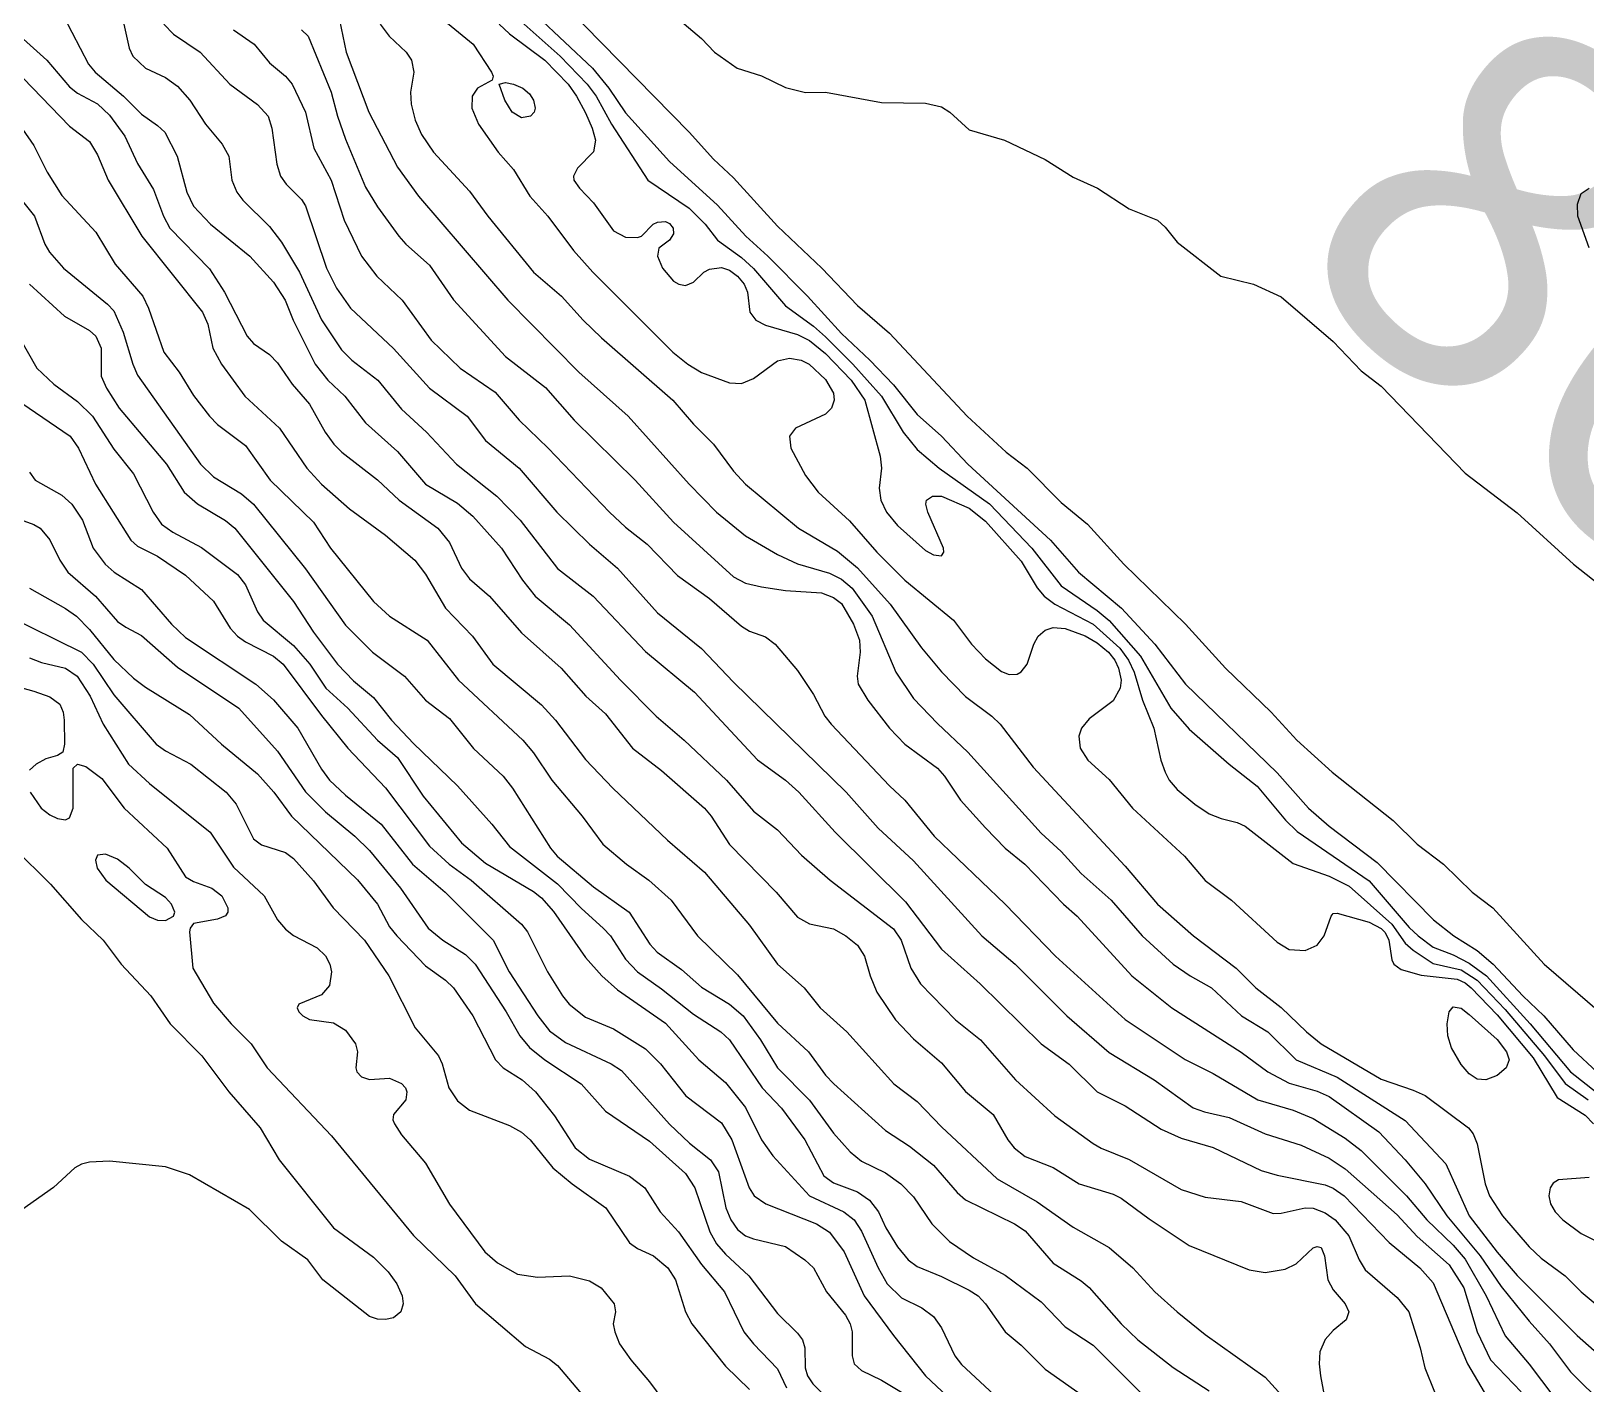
# Model space of a CAD drawing. Extents: x 474277 to 475042, y 254928 to 255625.
# Drawn here: x 474414.21 to 474444.05, y 255268.71 to 255294.67 of the extents above; entities that cross this region are included whole.
import ezdxf

# ---------------------------------------------------------------- set-up
doc = ezdxf.new("R2010")
doc.units = 0
doc.header["$MEASUREMENT"] = 0
doc.layers.add('BaseMapV2_DTM_export_MonNov09090547073261 — entities', color=1, linetype='CONTINUOUS')
doc.styles.get("Standard").update_dxf_attribs({"font": 'romans.shx'})

msp = doc.modelspace()

# ---------------------------------------------------------------- linework, layer by layer
at = {"layer": 'BaseMapV2_DTM_export_MonNov09090547073261 — entities', "color": 15, "linetype": 'Continuous', "true_color": 0xb7484b}
for points in [[(474414.674, 255295.261, 89), (474415.313, 255294.034, 89), (474415.443, 255293.881, 89), (474415.985, 255293.421, 89), (474416.334, 255293.078, 89), (474416.641, 255292.863, 89), (474416.777, 255292.731, 89), (474417.013, 255292.271, 89), (474417.204, 255291.581, 89), (474417.331, 255291.316, 89), (474417.656, 255290.967, 89), (474418.41, 255290.354, 89), (474418.865, 255289.853, 89), (474419.085, 255289.51, 89), (474419.237, 255289.127, 89), (474419.664, 255288.284, 89), (474419.907, 255287.977, 89), (474420.233, 255287.67, 89), (474420.628, 255287.16, 89), (474421.242, 255286.609, 89), (474421.777, 255285.983, 89), (474422.392, 255285.617, 89), (474422.685, 255285.37, 89), (474423.237, 255284.756, 89), (474423.635, 255284.143, 89), (474423.882, 255283.836, 89), (474424.539, 255283.285, 89), (474425.516, 255282.226, 89), (474426.199, 255281.536, 89), (474426.737, 255281.076, 89), (474427.548, 255280.309, 89), (474428.066, 255279.713, 89), (474428.526, 255279.356, 89), (474428.986, 255278.869, 89), (474429.539, 255278.392, 89), (474430.749, 255277.454, 89), (474430.896, 255277.242, 89), (474431.082, 255276.705, 89), (474431.272, 255276.399, 89), (474431.939, 255275.709, 89), (474432.421, 255275.325, 89), (474433.094, 255274.558, 89), (474433.847, 255273.868, 89), (474434.583, 255273.343, 89), (474434.737, 255273.253, 89), (474435.273, 255273.035, 89), (474436.27, 255272.457, 89), (474436.73, 255272.309, 89), (474437.42, 255272.226, 89), (474438.034, 255272.001, 89), (474438.187, 255272.006, 89), (474438.647, 255272.104, 89), (474438.8, 255272.098, 89), (474439.03, 255272.012, 89), (474439.221, 255271.875, 89), (474439.485, 255271.568, 89), (474439.682, 255271.108, 89), (474439.797, 255270.92, 89), (474440.411, 255270.387, 89), (474440.633, 255270.111, 89), (474440.854, 255269.421, 89), (474440.939, 255269.038, 89), (474441.127, 255268.578, 89)], [(474424.155, 255295.47, 86.25), (474426.831, 255292.731, 86.25), (474427.299, 255292.213, 86.25), (474427.682, 255291.856, 86.25), (474428.526, 255290.93, 86.25), (474429.378, 255290.124, 86.25), (474430.059, 255289.406, 86.25), (474430.673, 255288.88, 86.25), (474432.163, 255287.287, 86.25), (474432.915, 255286.597, 86.25), (474433.313, 255286.29, 86.25), (474433.97, 255285.631, 86.25), (474434.475, 255285.216, 86.25), (474435.167, 255284.45, 86.25), (474436.35, 255283.3, 86.25), (474437.119, 255282.456, 86.25), (474437.992, 255281.613, 86.25), (474438.489, 255281.076, 86.25), (474439.161, 255280.463, 86.25), (474440.334, 255279.531, 86.25), (474440.794, 255279.082, 86.25), (474441.296, 255278.699, 86.25), (474441.849, 255278.162, 86.25), (474442.243, 255277.856, 86.25), (474443.229, 255276.782, 86.25), (474444.289, 255275.862, 86.25)], [(474423.496, 255294.954, 86.75), (474424.363, 255294.188, 86.75), (474424.879, 255293.651, 86.75), (474425.05, 255293.421, 86.75), (474425.342, 255292.884, 86.75), (474426.043, 255291.811, 86.75), (474426.831, 255291.274, 86.75), (474427.141, 255290.967, 86.75), (474427.38, 255290.66, 86.75), (474427.836, 255290.331, 86.75), (474428.066, 255290.121, 86.75), (474428.679, 255289.402, 86.75), (474429.216, 255289.015, 86.75), (474429.446, 255288.809, 86.75), (474429.975, 255288.284, 86.75), (474430.522, 255287.67, 86.75), (474430.939, 255286.98, 86.75), (474431.209, 255286.645, 86.75), (474431.628, 255286.29, 86.75), (474432.59, 255285.603, 86.75), (474433.404, 255284.756, 86.75), (474433.97, 255284.034, 86.75), (474434.66, 255283.561, 86.75), (474434.89, 255283.367, 86.75), (474435.489, 255282.686, 86.75), (474436.072, 255281.689, 86.75), (474436.423, 255281.288, 86.75), (474437.19, 255280.615, 86.75), (474437.727, 255280.19, 86.75), (474438.271, 255279.542, 86.75), (474438.494, 255279.322, 86.75), (474439.874, 255278.374, 86.75), (474440.641, 255277.485, 86.75), (474440.815, 255277.319, 86.75), (474441.101, 255277.102, 86.75), (474441.484, 255276.956, 86.75), (474441.791, 255276.8, 86.75), (474442.124, 255276.552, 86.75), (474442.961, 255275.632, 86.75), (474443.731, 255274.712, 86.75), (474444.244, 255274.313, 86.75)], [(474423.917, 255294.954, 86.5), (474424.981, 255293.958, 86.5), (474425.294, 255293.574, 86.5), (474425.612, 255293.102, 86.5), (474426.456, 255292.167, 86.5), (474427.376, 255291.331, 86.5), (474427.918, 255290.737, 86.5), (474428.345, 255290.354, 86.5), (474429.102, 255289.587, 86.5), (474429.753, 255288.873, 86.5), (474430.3, 255288.36, 86.5), (474430.749, 255287.887, 86.5), (474431.209, 255287.32, 86.5), (474431.67, 255286.906, 86.5), (474432.177, 255286.367, 86.5), (474433.76, 255284.91, 86.5), (474434.298, 255284.296, 86.5), (474435.124, 255283.606, 86.5), (474435.764, 255282.916, 86.5), (474436.354, 255282.149, 86.5), (474438.11, 255280.448, 86.5), (474438.709, 255279.772, 86.5), (474439.107, 255279.425, 86.5), (474440.027, 255278.726, 86.5), (474441.107, 255277.626, 86.5), (474441.497, 255277.319, 86.5), (474441.944, 255277.038, 86.5), (474442.251, 255276.778, 86.5), (474442.82, 255276.169, 86.5), (474443.225, 255275.785, 86.5), (474443.784, 255275.135, 86.5), (474444.242, 255274.712, 86.5)], [(474415.996, 255294.801, 88.75), (474416.092, 255294.341, 88.75), (474416.166, 255294.188, 88.75), (474416.406, 255293.958, 88.75), (474416.794, 255293.778, 88.75), (474417.024, 255293.617, 88.75), (474417.261, 255293.344, 88.75), (474417.561, 255292.887, 88.75), (474417.876, 255292.501, 88.75), (474418.006, 255292.271, 88.75), (474418.064, 255291.811, 88.75), (474418.158, 255291.581, 88.75), (474418.277, 255291.427, 88.75), (474418.788, 255290.925, 88.75), (474419.018, 255290.626, 88.75), (474419.359, 255290.047, 88.75), (474419.785, 255289.136, 88.75), (474420.168, 255288.561, 88.75), (474420.368, 255288.36, 88.75), (474420.864, 255287.977, 88.75), (474421.318, 255287.422, 88.75), (474421.796, 255286.98, 88.75), (474422.373, 255286.367, 88.75), (474423.146, 255285.753, 88.75), (474423.59, 255285.293, 88.75), (474424.309, 255284.367, 88.75), (474424.992, 255283.836, 88.75), (474425.995, 255282.776, 88.75), (474426.936, 255281.996, 88.75), (474428.142, 255280.694, 88.75), (474428.679, 255280.309, 88.75), (474428.937, 255280.079, 88.75), (474429.631, 255279.312, 88.75), (474430.979, 255277.971, 88.75), (474431.67, 255277.066, 88.75), (474432.414, 255276.399, 88.75), (474433.582, 255275.249, 88.75), (474434.123, 255274.859, 88.75), (474434.66, 255274.33, 88.75), (474435.197, 255274.064, 88.75), (474435.887, 255273.612, 88.75), (474436.27, 255273.445, 88.75), (474436.884, 255273.266, 88.75), (474437.804, 255272.822, 88.75), (474438.11, 255272.732, 88.75), (474439.03, 255272.547, 88.75), (474439.184, 255272.482, 88.75), (474439.393, 255272.335, 88.75), (474440.257, 255271.445, 88.75), (474440.848, 255270.955, 88.75), (474441.101, 255270.668, 88.75), (474441.762, 255269.114, 88.75), (474442.574, 255267.734, 88.75)], [(474416.757, 255294.801, 88.5), (474416.948, 255294.613, 88.5), (474417.454, 255294.264, 88.5), (474418.027, 255293.651, 88.5), (474418.558, 255293.262, 88.5), (474418.758, 255293.037, 88.5), (474418.83, 255292.807, 88.5), (474418.929, 255292.117, 88.5), (474419, 255291.887, 88.5), (474419.106, 255291.734, 88.5), (474419.401, 255291.442, 88.5), (474419.478, 255291.319, 88.5), (474419.88, 255290.124, 88.5), (474420.073, 255289.74, 88.5), (474420.338, 255289.357, 88.5), (474421.165, 255288.582, 88.5), (474421.855, 255287.823, 88.5), (474422.576, 255287.287, 88.5), (474422.928, 255286.82, 88.5), (474423.574, 255286.29, 88.5), (474424.293, 255285.447, 88.5), (474424.922, 255284.834, 88.5), (474425.458, 255284.373, 88.5), (474426.226, 255283.518, 88.5), (474427.069, 255282.831, 88.5), (474427.682, 255282.186, 88.5), (474429.847, 255280.079, 88.5), (474430.46, 255279.389, 88.5), (474431.133, 255278.762, 88.5), (474432.449, 255277.319, 88.5), (474433.082, 255276.782, 88.5), (474434.076, 255275.785, 88.5), (474434.89, 255275.082, 88.5), (474435.753, 255274.558, 88.5), (474436.5, 255274.025, 88.5), (474436.714, 255273.945, 88.5), (474437.19, 255273.838, 88.5), (474437.88, 255273.525, 88.5), (474438.57, 255273.311, 88.5), (474439.107, 255273.062, 88.5), (474439.414, 255272.856, 88.5), (474440.411, 255271.973, 88.5), (474440.794, 255271.557, 88.5), (474441.407, 255271.013, 88.5), (474441.689, 255270.571, 88.5), (474441.942, 255269.728, 88.5), (474442.202, 255269.191, 88.5), (474442.789, 255268.578, 88.5)], [(474418.098, 255294.692, 88.25), (474418.494, 255294.418, 88.25), (474418.788, 255294.061, 88.25), (474419.095, 255293.806, 88.25), (474419.221, 255293.651, 88.25), (474419.479, 255293.114, 88.25), (474419.638, 255292.424, 88.25), (474419.966, 255291.811, 88.25), (474420.216, 255291.044, 88.25), (474420.551, 255290.354, 88.25), (474420.847, 255289.97, 88.25), (474421.331, 255289.51, 88.25), (474421.889, 255288.744, 88.25), (474422.441, 255288.207, 88.25), (474423.111, 255287.747, 88.25), (474423.571, 255287.21, 88.25), (474424.129, 255286.673, 88.25), (474425.305, 255285.443, 88.25), (474425.612, 255285.156, 88.25), (474426.031, 255284.833, 88.25), (474426.609, 255284.231, 88.25), (474427.222, 255283.788, 88.25), (474427.836, 255283.258, 88.25), (474427.989, 255283.165, 88.25), (474428.296, 255283.054, 88.25), (474428.485, 255282.916, 88.25), (474428.909, 255282.408, 88.25), (474429.216, 255281.949, 88.25), (474429.435, 255281.536, 88.25), (474429.556, 255281.383, 88.25), (474430.673, 255280.201, 88.25), (474430.971, 255279.926, 88.25), (474431.529, 255279.236, 88.25), (474432.896, 255277.93, 88.25), (474433.856, 255276.935, 88.25), (474435.197, 255275.721, 88.25), (474436.347, 255274.949, 88.25), (474436.884, 255274.681, 88.25), (474437.741, 255274.175, 88.25), (474438.417, 255273.982, 88.25), (474438.8, 255273.818, 88.25), (474439.414, 255273.442, 88.25), (474439.721, 255273.204, 88.25), (474440.588, 255272.335, 88.25), (474440.982, 255271.875, 88.25), (474441.484, 255271.388, 88.25), (474441.714, 255271.124, 88.25), (474442.114, 255270.418, 88.25), (474442.48, 255269.651, 88.25), (474442.941, 255269.107, 88.25), (474443.631, 255268.193, 88.25)], [(474419.401, 255294.697, 88), (474419.525, 255294.571, 88), (474419.969, 255293.498, 88), (474420.089, 255293.037, 88), (474420.245, 255292.595, 88), (474420.628, 255291.679, 88), (474420.858, 255291.299, 88), (474421.267, 255290.737, 88), (474421.399, 255290.584, 88), (474421.855, 255290.18, 88), (474422.315, 255289.519, 88), (474423.312, 255288.431, 88), (474424.079, 255287.835, 88), (474424.63, 255287.21, 88), (474425.801, 255286.06, 88), (474426.532, 255285.257, 88), (474427.682, 255284.208, 88), (474427.912, 255284.086, 88), (474428.219, 255284.011, 88), (474428.679, 255283.941, 88), (474429.369, 255283.896, 88), (474429.599, 255283.81, 88), (474429.753, 255283.693, 88), (474429.986, 255283.3, 88), (474430.098, 255282.993, 88), (474430.111, 255282.763, 88), (474430.053, 255282.303, 88), (474430.077, 255282.149, 88), (474430.26, 255281.843, 88), (474430.673, 255281.307, 88), (474430.968, 255280.999, 88), (474431.593, 255280.536, 88), (474431.727, 255280.386, 88), (474432.035, 255279.926, 88), (474432.513, 255279.39, 88), (474432.896, 255279.003, 88), (474433.27, 255278.699, 88), (474434.013, 255277.932, 88), (474434.277, 255277.702, 88), (474435.325, 255276.552, 88), (474436.09, 255275.939, 88), (474437.42, 255275.093, 88), (474437.93, 255274.712, 88), (474438.34, 255274.497, 88), (474438.877, 255274.342, 88), (474439.107, 255274.243, 88), (474440.059, 255273.562, 88), (474440.562, 255273.025, 88), (474440.945, 255272.565, 88), (474441.362, 255271.952, 88), (474442.005, 255271.185, 88), (474442.404, 255270.599, 88), (474442.941, 255269.933, 88), (474443.334, 255269.498, 88), (474443.732, 255268.961, 88), (474444.398, 255268.304, 88)], [(474420.126, 255294.878, 87.75), (474420.257, 255294.264, 87.75), (474420.691, 255293.114, 87.75), (474421.242, 255292.062, 87.75), (474421.643, 255291.504, 87.75), (474423.358, 255289.51, 87.75), (474424.717, 255288.13, 87.75), (474425.665, 255287.287, 87.75), (474426.834, 255285.983, 87.75), (474427.356, 255285.447, 87.75), (474427.912, 255284.992, 87.75), (474428.526, 255284.633, 87.75), (474428.909, 255284.454, 87.75), (474429.523, 255284.279, 87.75), (474429.753, 255284.159, 87.75), (474429.962, 255283.99, 87.75), (474430.345, 255283.453, 87.75), (474430.797, 255282.379, 87.75), (474431.133, 255281.875, 87.75), (474431.593, 255281.394, 87.75), (474432.18, 255280.846, 87.75), (474433.586, 255279.288, 87.75), (474433.97, 255278.937, 87.75), (474434.353, 255278.517, 87.75), (474434.923, 255278.009, 87.75), (474435.52, 255277.319, 87.75), (474436.117, 255276.776, 87.75), (474436.443, 255276.552, 87.75), (474436.853, 255276.322, 87.75), (474437.424, 255275.785, 87.75), (474437.928, 255275.479, 87.75), (474438.472, 255274.942, 87.75), (474439.26, 255274.609, 87.75), (474440.564, 255273.778, 87.75), (474441.346, 255272.948, 87.75), (474441.791, 255271.953, 87.75), (474442.328, 255271.254, 87.75), (474442.711, 255270.806, 87.75), (474443.861, 255269.656, 87.75), (474444.564, 255269.038, 87.75)], [(474420.91, 255294.801, 87.5), (474421.079, 255294.571, 87.5), (474421.407, 255294.264, 87.5), (474421.507, 255294.111, 87.5), (474421.553, 255293.881, 87.5), (474421.491, 255293.498, 87.5), (474421.504, 255293.267, 87.5), (474421.579, 255292.961, 87.5), (474421.702, 255292.688, 87.5), (474421.932, 255292.35, 87.5), (474422.622, 255291.601, 87.5), (474422.973, 255291.121, 87.5), (474423.847, 255290.047, 87.5), (474424.387, 255289.587, 87.5), (474424.798, 255289.127, 87.5), (474425.152, 255288.791, 87.5), (474426.523, 255287.593, 87.5), (474426.916, 255287.132, 87.5), (474427.299, 255286.753, 87.5), (474427.682, 255286.234, 87.5), (474427.913, 255285.983, 87.5), (474428.933, 255285.14, 87.5), (474429.676, 255284.7, 87.5), (474430.059, 255284.381, 87.5), (474430.689, 255283.683, 87.5), (474431.286, 255282.842, 87.5), (474431.67, 255282.383, 87.5), (474432.13, 255281.909, 87.5), (474432.637, 255281.536, 87.5), (474432.799, 255281.383, 87.5), (474433.433, 255280.557, 87.5), (474435.197, 255278.661, 87.5), (474435.815, 255277.932, 87.5), (474436.504, 255277.319, 87.5), (474437.324, 255276.705, 87.5), (474437.703, 255276.322, 87.5), (474438.187, 255275.947, 87.5), (474438.671, 255275.479, 87.5), (474438.955, 255275.249, 87.5), (474440.104, 255274.572, 87.5), (474440.717, 255274.366, 87.5), (474440.947, 255274.258, 87.5), (474441.78, 255273.638, 87.5), (474441.867, 255273.524, 87.5), (474441.944, 255273.332, 87.5), (474442.097, 255272.567, 87.5), (474442.183, 255272.335, 87.5), (474442.43, 255271.952, 87.5), (474442.941, 255271.361, 87.5), (474443.171, 255271.144, 87.5), (474443.631, 255270.802, 87.5), (474443.938, 255270.495, 87.5), (474444.474, 255270.051, 87.5)], [(474422.127, 255294.878, 87.25), (474422.69, 255294.418, 87.25), (474423.045, 255293.881, 87.25), (474423.074, 255293.804, 87.25), (474423.056, 255293.728, 87.25), (474422.775, 255293.573, 87.25), (474422.67, 255293.421, 87.25), (474422.669, 255293.191, 87.25), (474422.792, 255292.884, 87.25), (474423.17, 255292.347, 87.25), (474423.465, 255292.016, 87.25), (474423.78, 255291.504, 87.25), (474424.125, 255291.121, 87.25), (474424.615, 255290.464, 87.25), (474424.988, 255290.047, 87.25), (474426.522, 255288.514, 87.25), (474426.807, 255288.284, 87.25), (474427.069, 255288.126, 87.25), (474427.606, 255287.925, 87.25), (474427.836, 255287.91, 87.25), (474428.066, 255288.006, 87.25), (474428.526, 255288.349, 87.25), (474428.756, 255288.399, 87.25), (474428.98, 255288.36, 87.25), (474429.132, 255288.284, 87.25), (474429.446, 255287.991, 87.25), (474429.599, 255287.727, 87.25), (474429.612, 255287.593, 87.25), (474429.564, 255287.44, 87.25), (474429.446, 255287.327, 87.25), (474428.873, 255287.057, 87.25), (474428.758, 255286.903, 87.25), (474428.786, 255286.673, 87.25), (474429.063, 255286.146, 87.25), (474429.307, 255285.83, 87.25), (474429.906, 255285.281, 87.25), (474430.43, 255284.68, 87.25), (474430.972, 255284.143, 87.25), (474431.9, 255283.378, 87.25), (474432.245, 255282.916, 87.25), (474432.513, 255282.632, 87.25), (474432.82, 255282.39, 87.25), (474432.973, 255282.332, 87.25), (474433.126, 255282.341, 87.25), (474433.203, 255282.384, 87.25), (474433.317, 255282.533, 87.25), (474433.442, 255282.916, 87.25), (474433.527, 255283.07, 87.25), (474433.663, 255283.186, 87.25), (474433.816, 255283.235, 87.25), (474434.046, 255283.217, 87.25), (474434.43, 255283.076, 87.25), (474434.66, 255282.941, 87.25), (474434.877, 255282.763, 87.25), (474434.996, 255282.609, 87.25), (474435.068, 255282.456, 87.25), (474435.115, 255282.226, 87.25), (474435.099, 255282.073, 87.25), (474434.967, 255281.829, 87.25), (474434.507, 255281.482, 87.25), (474434.357, 255281.306, 87.25), (474434.304, 255281.153, 87.25), (474434.329, 255280.923, 87.25), (474434.476, 255280.693, 87.25), (474434.89, 255280.319, 87.25), (474435.336, 255279.772, 87.25), (474436.332, 255278.852, 87.25), (474436.73, 255278.382, 87.25), (474437.232, 255278.009, 87.25), (474438.11, 255277.198, 87.25), (474438.34, 255277.063, 87.25), (474438.647, 255277.043, 87.25), (474438.877, 255277.141, 87.25), (474439.008, 255277.319, 87.25), (474439.146, 255277.702, 87.25), (474439.184, 255277.749, 87.25), (474439.26, 255277.754, 87.25), (474439.874, 255277.583, 87.25), (474440.104, 255277.464, 87.25), (474440.181, 255277.384, 87.25), (474440.249, 255277.242, 87.25), (474440.305, 255276.859, 87.25), (474440.349, 255276.782, 87.25), (474440.487, 255276.674, 87.25), (474440.871, 255276.571, 87.25), (474441.561, 255276.489, 87.25), (474441.714, 255276.418, 87.25), (474441.829, 255276.322, 87.25), (474442.328, 255275.806, 87.25), (474443.018, 255274.984, 87.25), (474443.478, 255274.221, 87.25), (474444.014, 255273.885, 87.25), (474444.178, 255273.715, 87.25)], [(474423.191, 255294.801, 87), (474423.388, 255294.619, 87), (474424.064, 255294.111, 87), (474424.511, 255293.651, 87), (474424.675, 255293.421, 87), (474424.845, 255293.106, 87), (474424.974, 255292.807, 87), (474425.035, 255292.577, 87), (474424.999, 255292.354, 87), (474424.692, 255292.04, 87), (474424.617, 255291.887, 87), (474424.624, 255291.811, 87), (474424.729, 255291.657, 87), (474424.999, 255291.38, 87), (474425.382, 255290.841, 87), (474425.612, 255290.719, 87), (474425.842, 255290.711, 87), (474425.919, 255290.741, 87), (474426.142, 255290.967, 87), (474426.226, 255291.006, 87), (474426.379, 255291.017, 87), (474426.456, 255290.981, 87), (474426.528, 255290.891, 87), (474426.532, 255290.78, 87), (474426.456, 255290.662, 87), (474426.254, 255290.507, 87), (474426.227, 255290.354, 87), (474426.321, 255290.124, 87), (474426.532, 255289.877, 87), (474426.637, 255289.817, 87), (474426.762, 255289.791, 87), (474426.916, 255289.855, 87), (474427.113, 255290.047, 87), (474427.222, 255290.107, 87), (474427.452, 255290.137, 87), (474427.606, 255290.086, 87), (474427.763, 255289.97, 87), (474427.891, 255289.817, 87), (474427.955, 255289.664, 87), (474427.999, 255289.28, 87), (474428.112, 255289.127, 87), (474428.296, 255289.034, 87), (474428.909, 255288.853, 87), (474429.139, 255288.74, 87), (474429.446, 255288.491, 87), (474429.94, 255287.977, 87), (474430.202, 255287.593, 87), (474430.498, 255286.52, 87), (474430.525, 255286.29, 87), (474430.476, 255285.907, 87), (474430.51, 255285.677, 87), (474430.618, 255285.447, 87), (474430.826, 255285.189, 87), (474431.363, 255284.71, 87), (474431.516, 255284.628, 87), (474431.67, 255284.611, 87), (474431.72, 255284.68, 87), (474431.708, 255284.756, 87), (474431.411, 255285.447, 87), (474431.375, 255285.6, 87), (474431.387, 255285.677, 87), (474431.502, 255285.753, 87), (474431.67, 255285.754, 87), (474432.204, 255285.523, 87), (474432.513, 255285.276, 87), (474433.203, 255284.507, 87), (474433.51, 255283.993, 87), (474433.643, 255283.836, 87), (474433.845, 255283.683, 87), (474434.583, 255283.299, 87), (474435.095, 255282.84, 87), (474435.261, 255282.609, 87), (474435.365, 255282.379, 87), (474435.529, 255281.843, 87), (474435.742, 255281.306, 87), (474435.879, 255280.693, 87), (474435.959, 255280.463, 87), (474436.04, 255280.309, 87), (474436.193, 255280.128, 87), (474436.528, 255279.849, 87), (474436.807, 255279.663, 87), (474437.037, 255279.571, 87), (474437.344, 255279.498, 87), (474437.497, 255279.423, 87), (474438.417, 255278.71, 87), (474439.107, 255278.466, 87), (474439.49, 255278.276, 87), (474440.311, 255277.549, 87), (474440.564, 255277.184, 87), (474440.717, 255277.046, 87), (474441.101, 255276.794, 87), (474441.637, 255276.667, 87), (474441.944, 255276.475, 87), (474442.481, 255275.908, 87), (474443.233, 255275.019, 87), (474443.631, 255274.49, 87), (474444.073, 255274.175, 87)], [(474426.655, 255294.878, 86), (474427.069, 255294.531, 86), (474427.322, 255294.264, 86), (474427.755, 255293.958, 86), (474428.219, 255293.814, 86), (474428.679, 255293.586, 86), (474429.063, 255293.492, 86), (474429.446, 255293.501, 86), (474430.519, 255293.304, 86), (474431.363, 255293.29, 86), (474431.67, 255293.215, 86), (474431.83, 255293.114, 86), (474432.206, 255292.779, 86), (474432.878, 255292.577, 86), (474433.663, 255292.207, 86), (474434.2, 255291.868, 86), (474434.661, 255291.657, 86), (474435.273, 255291.263, 86), (474435.814, 255291.044, 86), (474435.963, 255290.911, 86), (474436.193, 255290.624, 86), (474437.029, 255289.97, 86), (474437.655, 255289.817, 86), (474438.187, 255289.575, 86), (474439.184, 255288.72, 86), (474439.721, 255288.158, 86), (474440.104, 255287.862, 86), (474441.714, 255286.193, 86), (474442.711, 255285.43, 86), (474443.79, 255284.45, 86), (474444.28, 255284.066, 86)], [(474414.007, 255294.571, 89.25), (474414.514, 255294.111, 89.25), (474414.954, 255293.604, 89.25), (474415.107, 255293.483, 89.25), (474415.491, 255293.273, 89.25), (474415.721, 255293.059, 89.25), (474416.009, 255292.654, 89.25), (474416.258, 255292.133, 89.25), (474416.564, 255291.631, 89.25), (474416.756, 255291.121, 89.25), (474416.874, 255290.891, 89.25), (474417.638, 255290.114, 89.25), (474417.924, 255289.664, 89.25), (474418.358, 255288.82, 89.25), (474418.481, 255288.678, 89.25), (474418.788, 255288.469, 89.25), (474418.941, 255288.308, 89.25), (474419.22, 255287.9, 89.25), (474419.551, 255287.517, 89.25), (474419.852, 255286.98, 89.25), (474420.02, 255286.75, 89.25), (474420.171, 255286.597, 89.25), (474420.858, 255286.067, 89.25), (474421.274, 255285.677, 89.25), (474422.011, 255285.14, 89.25), (474422.238, 255284.863, 89.25), (474422.467, 255284.373, 89.25), (474422.622, 255284.165, 89.25), (474423.005, 255283.836, 89.25), (474423.619, 255283.131, 89.25), (474424.38, 255282.456, 89.25), (474424.852, 255281.919, 89.25), (474425.229, 255281.58, 89.25), (474425.749, 255280.923, 89.25), (474426.302, 255280.491, 89.25), (474427.125, 255279.772, 89.25), (474427.254, 255279.619, 89.25), (474427.606, 255279.071, 89.25), (474428.503, 255278.162, 89.25), (474428.909, 255277.679, 89.25), (474429.139, 255277.55, 89.25), (474429.599, 255277.459, 89.25), (474429.84, 255277.319, 89.25), (474430.059, 255277.145, 89.25), (474430.199, 255276.935, 89.25), (474430.302, 255276.552, 89.25), (474430.43, 255276.245, 89.25), (474430.791, 255275.709, 89.25), (474431.133, 255275.347, 89.25), (474431.67, 255274.885, 89.25), (474432.13, 255274.339, 89.25), (474432.666, 255273.895, 89.25), (474432.946, 255273.408, 89.25), (474433.069, 255273.255, 89.25), (474433.28, 255273.091, 89.25), (474433.816, 255272.883, 89.25), (474434.313, 255272.565, 89.25), (474434.967, 255272.368, 89.25), (474435.12, 255272.294, 89.25), (474435.657, 255271.893, 89.25), (474436.423, 255271.385, 89.25), (474437.574, 255270.919, 89.25), (474437.88, 255270.868, 89.25), (474438.264, 255270.928, 89.25), (474438.472, 255271.031, 89.25), (474438.8, 255271.341, 89.25), (474438.877, 255271.365, 89.25), (474438.954, 255271.345, 89.25), (474439.02, 255271.185, 89.25), (474439.078, 255270.725, 89.25), (474439.184, 255270.532, 89.25), (474439.413, 255270.265, 89.25), (474439.486, 255270.111, 89.25), (474439.431, 255269.958, 89.25), (474439.184, 255269.756, 89.25), (474439.03, 255269.584, 89.25), (474438.929, 255269.345, 89.25), (474438.913, 255269.114, 89.25), (474438.94, 255268.884, 89.25), (474439.03, 255268.406, 89.25)], [(474413.394, 255293.728, 89.75), (474414.264, 255292.477, 89.75), (474414.52, 255291.964, 89.75), (474414.801, 255291.516, 89.75), (474415.455, 255290.814, 89.75), (474415.826, 255290.2, 89.75), (474416.354, 255289.587, 89.75), (474416.467, 255289.357, 89.75), (474416.762, 255288.514, 89.75), (474417.052, 255288.13, 89.75), (474417.331, 255287.68, 89.75), (474417.638, 255287.286, 89.75), (474417.791, 255287.125, 89.75), (474418.328, 255286.723, 89.75), (474418.802, 255286.06, 89.75), (474419.631, 255285.253, 89.75), (474419.954, 255284.756, 89.75), (474420.782, 255283.733, 89.75), (474421.088, 255283.452, 89.75), (474421.809, 255282.993, 89.75), (474422.412, 255282.226, 89.75), (474423.642, 255281.076, 89.75), (474423.849, 255280.83, 89.75), (474424.198, 255280.309, 89.75), (474424.781, 255279.619, 89.75), (474425.181, 255279.082, 89.75), (474425.634, 255278.699, 89.75), (474426.062, 255278.392, 89.75), (474426.489, 255278.009, 89.75), (474426.992, 255277.319, 89.75), (474427.759, 255276.573, 89.75), (474428.526, 255275.646, 89.75), (474429.12, 255275.095, 89.75), (474429.446, 255274.652, 89.75), (474429.609, 255274.482, 89.75), (474430.596, 255273.588, 89.75), (474431.056, 255273.287, 89.75), (474431.516, 255272.927, 89.75), (474431.976, 255272.4, 89.75), (474432.13, 255272.263, 89.75), (474433.073, 255271.798, 89.75), (474433.28, 255271.663, 89.75), (474433.816, 255271.045, 89.75), (474434.353, 255270.708, 89.75), (474434.507, 255270.581, 89.75), (474435.119, 255269.881, 89.75), (474435.436, 255269.575, 89.75), (474436.117, 255269.048, 89.75), (474436.807, 255268.597, 89.75)], [(474413.881, 255293.953, 89.5), (474414.954, 255292.85, 89.5), (474415.337, 255292.551, 89.5), (474415.491, 255292.296, 89.5), (474415.693, 255291.811, 89.5), (474416.339, 255290.737, 89.5), (474417.502, 255289.28, 89.5), (474417.605, 255289.05, 89.5), (474417.702, 255288.59, 89.5), (474417.864, 255288.284, 89.5), (474418.316, 255287.67, 89.5), (474418.979, 255287.057, 89.5), (474419.5, 255286.29, 89.5), (474419.785, 255285.981, 89.5), (474420.321, 255285.512, 89.5), (474421.012, 255285.007, 89.5), (474421.573, 255284.526, 89.5), (474421.778, 255284.258, 89.5), (474422.162, 255283.608, 89.5), (474422.677, 255283.07, 89.5), (474423.068, 255282.533, 89.5), (474424.002, 255281.75, 89.5), (474424.271, 255281.459, 89.5), (474424.845, 255280.706, 89.5), (474425.37, 255280.156, 89.5), (474426.416, 255279.159, 89.5), (474427.128, 255278.546, 89.5), (474427.989, 255277.527, 89.5), (474428.526, 255276.782, 89.5), (474429.042, 255276.322, 89.5), (474429.348, 255275.939, 89.5), (474429.86, 255275.479, 89.5), (474430.757, 255274.482, 89.5), (474431.209, 255274.143, 89.5), (474431.67, 255273.66, 89.5), (474432.743, 255272.664, 89.5), (474433.51, 255272.222, 89.5), (474434.2, 255271.733, 89.5), (474434.89, 255271.347, 89.5), (474435.34, 255270.955, 89.5), (474435.762, 255270.495, 89.5), (474436.191, 255270.111, 89.5), (474436.73, 255269.677, 89.5), (474437.88, 255268.858, 89.5), (474438.264, 255268.435, 89.5)], [(474423.789, 255293.037, 87.25), (474423.619, 255293.007, 87.25), (474423.441, 255293.114, 87.25), (474423.3, 255293.344, 87.25), (474423.19, 255293.651, 87.25), (474423.312, 255293.684, 87.25), (474423.465, 255293.654, 87.25), (474423.643, 255293.574, 87.25), (474423.772, 255293.466, 87.25), (474423.851, 255293.344, 87.25), (474423.878, 255293.191, 87.25), (474423.859, 255293.114, 87.25), (474423.789, 255293.037, 87.25)], [(474413.788, 255291.734, 90), (474414.277, 255291.121, 90), (474414.481, 255290.584, 90), (474414.57, 255290.43, 90), (474414.836, 255290.124, 90), (474415.679, 255289.434, 90), (474415.798, 255289.306, 90), (474415.981, 255288.897, 90), (474416.166, 255288.284, 90), (474416.258, 255288.072, 90), (474417.46, 255286.367, 90), (474417.714, 255286.126, 90), (474418.251, 255285.796, 90), (474418.481, 255285.6, 90), (474419.478, 255284.36, 90), (474420.245, 255283.279, 90), (474420.763, 255282.763, 90), (474421.372, 255282.303, 90), (474421.779, 255281.843, 90), (474422.238, 255281.492, 90), (474422.698, 255280.917, 90), (474423.27, 255280.386, 90), (474423.444, 255280.156, 90), (474424.172, 255279.006, 90), (474424.304, 255278.852, 90), (474424.999, 255278.263, 90), (474425.686, 255277.779, 90), (474426.079, 255277.165, 90), (474426.222, 255277.012, 90), (474426.686, 255276.676, 90), (474427.069, 255276.335, 90), (474427.606, 255276.013, 90), (474427.869, 255275.785, 90), (474428.203, 255275.325, 90), (474428.53, 255274.789, 90), (474429.139, 255274.171, 90), (474429.599, 255273.54, 90), (474429.921, 255273.178, 90), (474430.136, 255273.002, 90), (474430.596, 255272.776, 90), (474430.891, 255272.565, 90), (474431.133, 255272.319, 90), (474431.485, 255271.798, 90), (474431.823, 255271.459, 90), (474432.283, 255271.151, 90), (474432.896, 255270.815, 90), (474433.586, 255270.306, 90), (474434.046, 255269.827, 90), (474434.583, 255269.476, 90), (474435.58, 255268.479, 90)], [(474444.091, 255290.515, 86), (474443.873, 255291.121, 86), (474443.869, 255291.351, 86), (474443.938, 255291.559, 86), (474444.091, 255291.661, 86)], [(474414.187, 255289.82, 90.25), (474414.853, 255289.204, 90.25), (474415.337, 255288.93, 90.25), (474415.457, 255288.82, 90.25), (474415.556, 255288.59, 90.25), (474415.556, 255288.054, 90.25), (474415.663, 255287.823, 90.25), (474415.904, 255287.44, 90.25), (474416.808, 255286.367, 90.25), (474417.149, 255285.83, 90.25), (474417.408, 255285.604, 90.25), (474417.944, 255285.284, 90.25), (474418.12, 255285.14, 90.25), (474419.248, 255283.736, 90.25), (474419.631, 255283.143, 90.25), (474420.091, 255282.533, 90.25), (474420.398, 255282.213, 90.25), (474420.782, 255281.891, 90.25), (474421.127, 255281.459, 90.25), (474421.548, 255281.011, 90.25), (474422.392, 255280.199, 90.25), (474423.049, 255279.466, 90.25), (474423.388, 255279.036, 90.25), (474424.309, 255278.322, 90.25), (474424.769, 255277.848, 90.25), (474425.187, 255277.472, 90.25), (474425.326, 255277.319, 90.25), (474425.612, 255276.872, 90.25), (474425.843, 255276.629, 90.25), (474426.302, 255276.309, 90.25), (474426.916, 255275.817, 90.25), (474427.443, 255275.479, 90.25), (474427.606, 255275.329, 90.25), (474428.236, 255274.405, 90.25), (474428.602, 255274.018, 90.25), (474429.052, 255273.408, 90.25), (474429.414, 255272.718, 90.25), (474429.599, 255272.584, 90.25), (474430.059, 255272.415, 90.25), (474430.289, 255272.252, 90.25), (474430.463, 255272.028, 90.25), (474430.603, 255271.721, 90.25), (474430.826, 255271.358, 90.25), (474431.035, 255271.108, 90.25), (474431.209, 255270.982, 90.25), (474431.67, 255270.791, 90.25), (474432.206, 255270.529, 90.25), (474432.375, 255270.418, 90.25), (474432.516, 255270.265, 90.25), (474432.896, 255269.728, 90.25), (474433.203, 255269.475, 90.25), (474433.663, 255269.012, 90.25), (474434.507, 255268.416, 90.25)], [(474413.578, 255289.51, 90.5), (474414.326, 255288.207, 90.5), (474414.651, 255287.9, 90.5), (474415.107, 255287.571, 90.5), (474415.395, 255287.287, 90.5), (474415.798, 255286.653, 90.5), (474416.181, 255286.182, 90.5), (474416.555, 255285.447, 90.5), (474416.718, 255285.218, 90.5), (474416.93, 255285.063, 90.5), (474417.484, 255284.771, 90.5), (474418.175, 255284.253, 90.5), (474418.328, 255284.054, 90.5), (474418.558, 255283.538, 90.5), (474418.662, 255283.376, 90.5), (474419.248, 255282.888, 90.5), (474419.559, 255282.533, 90.5), (474419.865, 255282.073, 90.5), (474420.29, 255281.689, 90.5), (474420.858, 255281.076, 90.5), (474421.242, 255280.739, 90.5), (474421.731, 255280.003, 90.5), (474422.468, 255279.107, 90.5), (474422.928, 255278.714, 90.5), (474423.849, 255278.17, 90.5), (474424.002, 255278.051, 90.5), (474424.232, 255277.789, 90.5), (474424.845, 255276.905, 90.5), (474425.156, 255276.552, 90.5), (474425.459, 255276.286, 90.5), (474426.379, 255275.649, 90.5), (474427.016, 255274.942, 90.5), (474427.529, 255274.513, 90.5), (474427.912, 255274.032, 90.5), (474428.219, 255273.413, 90.5), (474428.435, 255273.102, 90.5), (474429.139, 255272.339, 90.5), (474429.798, 255272.028, 90.5), (474429.995, 255271.875, 90.5), (474430.136, 255271.661, 90.5), (474430.458, 255270.955, 90.5), (474430.629, 255270.648, 90.5), (474430.903, 255270.38, 90.5), (474431.294, 255270.188, 90.5), (474431.516, 255270.021, 90.5), (474431.67, 255269.808, 90.5), (474431.925, 255269.268, 90.5), (474432.053, 255269.1, 90.5), (474433.126, 255268.109, 90.5)], [(474414.034, 255287.534, 90.75), (474414.964, 255286.903, 90.75), (474415.121, 255286.673, 90.75), (474415.448, 255285.983, 90.75), (474416.129, 255284.91, 90.75), (474416.258, 255284.797, 90.75), (474416.641, 255284.602, 90.75), (474417.178, 255284.236, 90.75), (474417.714, 255283.738, 90.75), (474418.032, 255283.223, 90.75), (474418.174, 255283.07, 90.75), (474418.328, 255282.962, 90.75), (474418.864, 255282.686, 90.75), (474419.049, 255282.533, 90.75), (474419.785, 255281.544, 90.75), (474420.291, 255280.923, 90.75), (474421.012, 255280.161, 90.75), (474421.855, 255279.042, 90.75), (474422.233, 255278.699, 90.75), (474422.653, 255278.392, 90.75), (474423.619, 255277.549, 90.75), (474423.733, 255277.396, 90.75), (474424.116, 255276.629, 90.75), (474424.404, 255276.169, 90.75), (474424.534, 255276.015, 90.75), (474424.845, 255275.764, 90.75), (474425.382, 255275.541, 90.75), (474425.995, 255275.154, 90.75), (474426.281, 255274.865, 90.75), (474426.769, 255274.252, 90.75), (474427.452, 255273.738, 90.75), (474427.651, 255273.408, 90.75), (474427.984, 255272.488, 90.75), (474428.083, 255272.335, 90.75), (474428.303, 255272.182, 90.75), (474429.278, 255271.798, 90.75), (474429.523, 255271.638, 90.75), (474429.805, 255271.261, 90.75), (474430.187, 255270.418, 90.75), (474430.749, 255269.656, 90.75), (474431.367, 255268.884, 90.75), (474432.206, 255268.099, 90.75)], [(474414.185, 255286.213, 91), (474414.294, 255286.06, 91), (474414.801, 255285.774, 91), (474414.996, 255285.6, 91), (474415.199, 255285.293, 91), (474415.406, 255284.756, 91), (474415.632, 255284.45, 91), (474415.807, 255284.296, 91), (474416.334, 255283.96, 91), (474416.907, 255283.3, 91), (474417.178, 255283.045, 91), (474418.522, 255282.149, 91), (474418.865, 255281.849, 91), (474419.327, 255281.306, 91), (474419.785, 255280.515, 91), (474419.935, 255280.309, 91), (474420.245, 255280.02, 91), (474420.928, 255279.466, 91), (474421.528, 255278.699, 91), (474422.154, 255278.162, 91), (474423.075, 255277.242, 91), (474423.382, 255276.629, 91), (474423.93, 255275.785, 91), (474424.155, 255275.502, 91), (474424.462, 255275.276, 91), (474425.335, 255274.865, 91), (474425.535, 255274.738, 91), (474426.456, 255273.714, 91), (474426.839, 255273.349, 91), (474427.241, 255273.025, 91), (474427.393, 255272.795, 91), (474427.539, 255272.105, 91), (474427.635, 255271.875, 91), (474427.759, 255271.69, 91), (474427.912, 255271.571, 91), (474428.066, 255271.509, 91), (474428.679, 255271.367, 91), (474429.054, 255271.108, 91), (474429.216, 255270.955, 91), (474429.467, 255270.495, 91), (474429.829, 255270.048, 91), (474429.921, 255269.881, 91), (474429.962, 255269.728, 91), (474429.959, 255269.268, 91), (474430, 255269.114, 91), (474430.136, 255268.986, 91), (474430.519, 255268.803, 91), (474430.903, 255268.57, 91)], [(474413.651, 255285.43, 91.25), (474414.264, 255285.21, 91.25), (474414.389, 255285.14, 91.25), (474414.571, 255284.917, 91.25), (474414.764, 255284.526, 91.25), (474414.918, 255284.296, 91.25), (474415.449, 255283.836, 91.25), (474415.874, 255283.35, 91.25), (474416.028, 255283.238, 91.25), (474416.334, 255283.083, 91.25), (474417.024, 255282.474, 91.25), (474418.197, 255281.689, 91.25), (474418.941, 255280.864, 91.25), (474419.478, 255280.082, 91.25), (474419.861, 255279.698, 91.25), (474420.422, 255279.236, 91.25), (474420.705, 255278.956, 91.25), (474421.298, 255278.239, 91.25), (474421.828, 255277.472, 91.25), (474422.112, 255277.242, 91.25), (474422.545, 255276.965, 91.25), (474422.733, 255276.782, 91.25), (474423.326, 255275.862, 91.25), (474423.588, 255275.402, 91.25), (474423.772, 255275.178, 91.25), (474424.063, 255274.942, 91.25), (474424.763, 255274.482, 91.25), (474425.229, 255273.963, 91.25), (474426.072, 255273.386, 91.25), (474426.762, 255272.765, 91.25), (474426.944, 255272.488, 91.25), (474427.228, 255271.645, 91.25), (474427.357, 255271.415, 91.25), (474427.529, 255271.218, 91.25), (474427.981, 255270.801, 91.25), (474428.526, 255270.083, 91.25), (474428.909, 255269.705, 91.25), (474429.006, 255269.575, 91.25), (474429.051, 255269.421, 91.25), (474429.057, 255269.038, 91.25), (474429.106, 255268.884, 91.25), (474429.205, 255268.731, 91.25), (474429.369, 255268.566, 91.25)], [(474414.185, 255283.99, 91.5), (474414.877, 255283.6, 91.5), (474415.082, 255283.453, 91.5), (474415.337, 255283.194, 91.5), (474415.798, 255282.618, 91.5), (474416.181, 255282.265, 91.5), (474416.411, 255282.092, 91.5), (474417.254, 255281.569, 91.5), (474417.868, 255280.997, 91.5), (474418.558, 255280.426, 91.5), (474418.87, 255280.079, 91.5), (474419.209, 255279.619, 91.5), (474420.475, 255278.394, 91.5), (474420.858, 255277.927, 91.5), (474421.088, 255277.493, 91.5), (474421.23, 255277.319, 91.5), (474421.778, 255276.749, 91.5), (474422.163, 255276.475, 91.5), (474422.312, 255276.322, 91.5), (474422.686, 255275.785, 91.5), (474423.118, 255274.942, 91.5), (474423.266, 255274.789, 91.5), (474423.63, 255274.558, 91.5), (474423.888, 255274.328, 91.5), (474424.254, 255273.868, 91.5), (474424.646, 255273.255, 91.5), (474424.922, 255273.04, 91.5), (474425.689, 255272.711, 91.5), (474425.986, 255272.488, 91.5), (474426.278, 255272.028, 91.5), (474426.627, 255271.645, 91.5), (474427.069, 255271.02, 91.5), (474427.514, 255270.495, 91.5), (474427.885, 255269.728, 91.5), (474428.068, 255269.498, 91.5), (474428.526, 255269.022, 91.5), (474428.7, 255268.654, 91.5)], [(474413.727, 255283.476, 91.75), (474415.184, 255282.763, 91.75), (474415.402, 255282.533, 91.75), (474415.798, 255281.942, 91.75), (474416.613, 255280.999, 91.75), (474416.794, 255280.869, 91.75), (474417.279, 255280.616, 91.75), (474417.956, 255280.079, 91.75), (474418.144, 255279.849, 91.75), (474418.481, 255279.181, 91.75), (474418.635, 255279.068, 91.75), (474419.095, 255278.918, 91.75), (474419.248, 255278.804, 91.75), (474419.631, 255278.375, 91.75), (474420.005, 255277.856, 91.75), (474420.606, 255277.242, 91.75), (474421.074, 255276.552, 91.75), (474421.582, 255275.555, 91.75), (474422.025, 255275.019, 91.75), (474422.096, 255274.865, 91.75), (474422.228, 255274.405, 91.75), (474422.392, 255274.157, 91.75), (474422.622, 255273.979, 91.75), (474423.388, 255273.686, 91.75), (474423.619, 255273.557, 91.75), (474423.782, 255273.408, 91.75), (474424.22, 255272.872, 91.75), (474424.593, 255272.565, 91.75), (474425.237, 255272.105, 91.75), (474425.689, 255271.433, 91.75), (474425.842, 255271.327, 91.75), (474426.149, 255271.184, 91.75), (474426.425, 255270.955, 91.75), (474426.57, 255270.725, 91.75), (474426.766, 255270.111, 91.75), (474426.885, 255269.881, 91.75), (474427.529, 255269.071, 91.75), (474427.989, 255268.625, 91.75)], [(474414.187, 255282.652, 92), (474414.417, 255282.564, 92), (474414.873, 255282.456, 92), (474415.095, 255282.303, 92), (474415.345, 255281.919, 92), (474415.599, 255281.383, 92), (474416.082, 255280.616, 92), (474416.488, 255280.241, 92), (474417.65, 255279.312, 92), (474418.098, 255278.636, 92), (474418.687, 255278.086, 92), (474418.941, 255277.63, 92), (474419.095, 255277.449, 92), (474419.248, 255277.331, 92), (474419.702, 255277.089, 92), (474419.861, 255276.94, 92), (474419.946, 255276.782, 92), (474419.977, 255276.629, 92), (474419.938, 255276.37, 92), (474419.785, 255276.192, 92), (474419.347, 255276.015, 92), (474419.318, 255275.939, 92), (474419.35, 255275.862, 92), (474419.423, 255275.785, 92), (474419.555, 255275.719, 92), (474420.015, 255275.656, 92), (474420.245, 255275.515, 92), (474420.436, 255275.249, 92), (474420.475, 255275.095, 92), (474420.443, 255274.789, 92), (474420.464, 255274.712, 92), (474420.551, 255274.621, 92), (474420.705, 255274.565, 92), (474421.088, 255274.594, 92), (474421.318, 255274.489, 92), (474421.393, 255274.405, 92), (474421.417, 255274.328, 92), (474421.4, 255274.175, 92), (474421.165, 255273.897, 92), (474421.154, 255273.792, 92), (474421.181, 255273.715, 92), (474421.318, 255273.507, 92), (474421.778, 255272.96, 92), (474422.238, 255272.18, 92), (474422.918, 255271.261, 92), (474423.158, 255271.05, 92), (474423.542, 255270.836, 92), (474423.925, 255270.778, 92), (474424.539, 255270.8, 92), (474424.922, 255270.705, 92), (474425.147, 255270.571, 92), (474425.394, 255270.265, 92), (474425.42, 255270.111, 92), (474425.379, 255269.881, 92), (474425.407, 255269.728, 92), (474425.498, 255269.498, 92), (474425.713, 255269.191, 92), (474426.072, 255268.773, 92), (474426.456, 255268.251, 92)], [(474414.034, 255282.077, 92.25), (474414.264, 255282.015, 92.25), (474414.571, 255281.906, 92.25), (474414.766, 255281.766, 92.25), (474414.83, 255281.613, 92.25), (474414.848, 255281.459, 92.25), (474414.858, 255280.999, 92.25), (474414.824, 255280.846, 92.25), (474414.724, 255280.78, 92.25), (474414.494, 255280.713, 92.25), (474414.309, 255280.616, 92.25), (474414.187, 255280.498, 92.25)], [(474414.197, 255280.079, 92.25), (474414.405, 255279.772, 92.25), (474414.571, 255279.643, 92.25), (474414.724, 255279.574, 92.25), (474414.877, 255279.549, 92.25), (474414.954, 255279.583, 92.25), (474415.021, 255279.772, 92.25), (474415.021, 255280.539, 92.25), (474415.107, 255280.611, 92.25), (474415.261, 255280.57, 92.25), (474415.568, 255280.337, 92.25), (474415.997, 255279.772, 92.25), (474416.822, 255279.006, 92.25), (474417.178, 255278.453, 92.25), (474417.331, 255278.363, 92.25), (474417.679, 255278.239, 92.25), (474417.87, 255278.086, 92.25), (474417.986, 255277.856, 92.25), (474417.985, 255277.779, 92.25), (474417.944, 255277.707, 92.25), (474417.791, 255277.639, 92.25), (474417.331, 255277.556, 92.25), (474417.267, 255277.472, 92.25), (474417.251, 255277.396, 92.25), (474417.319, 255276.705, 92.25), (474417.714, 255276.033, 92.25), (474418.051, 255275.632, 92.25), (474418.433, 255275.249, 92.25), (474418.74, 255274.789, 92.25), (474419.977, 255273.485, 92.25), (474421.548, 255271.575, 92.25), (474422.347, 255270.801, 92.25), (474422.735, 255270.265, 92.25), (474423.695, 255269.448, 92.25), (474424.155, 255269.204, 92.25), (474424.309, 255269.081, 92.25), (474424.798, 255268.501, 92.25)], [(474413.891, 255279.006, 92.5), (474414.585, 255278.316, 92.5), (474415.184, 255277.635, 92.5), (474415.594, 255277.242, 92.5), (474415.944, 255276.782, 92.5), (474416.509, 255276.169, 92.5), (474416.883, 255275.632, 92.5), (474417.49, 255275.019, 92.5), (474418.004, 255274.328, 92.5), (474418.61, 255273.638, 92.5), (474418.973, 255273.025, 92.5), (474420.011, 255271.721, 92.5), (474420.782, 255271.159, 92.5), (474421.062, 255270.878, 92.5), (474421.225, 255270.648, 92.5), (474421.329, 255270.418, 92.5), (474421.347, 255270.265, 92.5), (474421.305, 255270.111, 92.5), (474421.165, 255269.998, 92.5), (474421.012, 255269.964, 92.5), (474420.858, 255269.971, 92.5), (474420.705, 255270.026, 92.5), (474419.812, 255270.725, 92.5), (474419.524, 255271.108, 92.5), (474419.018, 255271.468, 92.5), (474418.405, 255272.072, 92.5), (474417.254, 255272.739, 92.5), (474416.794, 255272.891, 92.5), (474415.721, 255273.004, 92.5), (474415.337, 255272.983, 92.5), (474415.184, 255272.946, 92.5), (474415.055, 255272.872, 92.5), (474414.647, 255272.496, 92.5), (474414.034, 255272.066, 92.5)], [(474416.794, 255277.619, 92.25), (474416.948, 255277.697, 92.25), (474416.972, 255277.779, 92.25), (474416.905, 255277.932, 92.25), (474416.794, 255278.057, 92.25), (474416.411, 255278.305, 92.25), (474416.095, 255278.622, 92.25), (474415.874, 255278.79, 92.25), (474415.644, 255278.886, 92.25), (474415.491, 255278.869, 92.25), (474415.452, 255278.776, 92.25), (474415.481, 255278.622, 92.25), (474415.65, 255278.392, 92.25), (474416.488, 255277.686, 92.25), (474416.641, 255277.624, 92.25), (474416.794, 255277.619, 92.25)], [(474442.11, 255274.558, 87.5), (474441.944, 255274.573, 87.5), (474441.791, 255274.676, 87.5), (474441.637, 255274.856, 87.5), (474441.452, 255275.172, 87.5), (474441.381, 255275.402, 87.5), (474441.37, 255275.632, 87.5), (474441.407, 255275.862, 87.5), (474441.484, 255275.963, 87.5), (474441.637, 255275.934, 87.5), (474441.791, 255275.814, 87.5), (474442.328, 255275.333, 87.5), (474442.508, 255275.095, 87.5), (474442.557, 255274.942, 87.5), (474442.502, 255274.789, 87.5), (474442.328, 255274.641, 87.5), (474442.11, 255274.558, 87.5)], [(474444.091, 255272.687, 87.25), (474443.506, 255272.642, 87.25), (474443.401, 255272.58, 87.25), (474443.343, 255272.488, 87.25), (474443.321, 255272.335, 87.25), (474443.352, 255272.182, 87.25), (474443.44, 255272.028, 87.25), (474443.585, 255271.875, 87.25), (474443.938, 255271.613, 87.25), (474444.474, 255271.349, 87.25)]]:
    msp.add_polyline3d(points, dxfattribs=at)

# ---------------------------------------------------------------- texts
at = {"layer": 'BaseMapV2_DTM_export_MonNov09090547073261 — entities', "color": 250, "true_color": 0x323232, "insert": (474437.995, 255290.219), "char_height": 0.2, "width": 17.61571, "attachment_point": 7, "rotation": 319.2431}
msp.add_mtext('\\fOpen Sans|i0|b0;\\H7.02279;86\\~m', dxfattribs=at)

doc.saveas('drawing.dxf')
